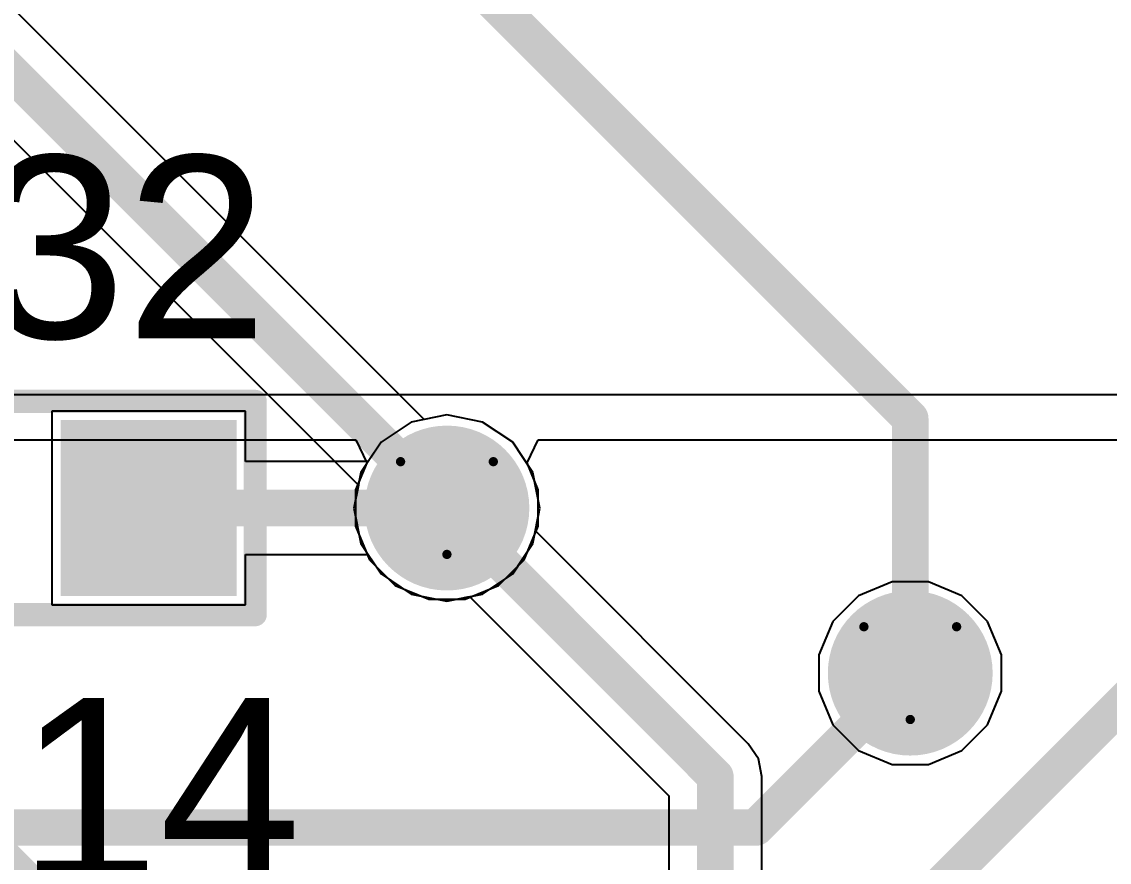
# Model space of a CAD drawing. Header units: inches. Extents: x -3 to 423, y -3 to 110.
# Drawn here: x 49.69 to 55.65, y 66.96 to 71.56 of the extents above; entities that cross this region are included whole.
import ezdxf

# ---------------------------------------------------------------- set-up
doc = ezdxf.new("R2010")
doc.units = ezdxf.units.IN
for name, color, linetype in [('Bottom Layer', 5, 'Continuous'), ('Bottom Solder', 6, 'Continuous'), ('Drill Drawing', 1, 'Continuous'), ('Mid Layer', 16, 'Continuous'), ('Mid Layer 2', 76, 'Continuous'), ('Top Layer', 1, 'Continuous'), ('Top Overlay', 2, 'Continuous'), ('Top Paste', 8, 'Continuous'), ('Top Solder', 216, 'Continuous'), ('Via Holes', 16, 'Continuous')]:
    doc.layers.add(name, color=color, linetype=linetype)
doc.styles.add('Arial', font='', dxfattribs={"height": 0.2})
doc.styles.get('Arial').set_extended_font_data('Arial')

# ---------------------------------------------------------------- blocks, each defined once
blk = doc.blocks.new('0603C_TBD_55')
at = {"layer": 'Top Layer'}
for points in [[(-0.381, 0.381), (0.381, 0.381), (0.381, -0.381), (-0.381, -0.381)], [(1.016, 0.381), (1.778, 0.381), (1.778, -0.381), (1.016, -0.381)]]:
    blk.add_hatch(color=1, dxfattribs=at).paths.add_polyline_path(points)
at = {"layer": 'Top Paste'}
for points in [[(-0.381, 0.381), (0.381, 0.381), (0.381, -0.381), (-0.381, -0.381)], [(1.016, 0.381), (1.778, 0.381), (1.778, -0.381), (1.016, -0.381)]]:
    blk.add_hatch(color=8, dxfattribs=at).paths.add_polyline_path(points)
at = {"layer": 'Top Solder'}
for points in [[(-0.4826, 0.4826), (0.4826, 0.4826), (0.4826, -0.4826), (-0.4826, -0.4826)], [(0.9144, 0.4826), (1.8796, 0.4826), (1.8796, -0.4826), (0.9144, -0.4826)]]:
    blk.add_hatch(color=216, dxfattribs=at).paths.add_polyline_path(points)
at = {"layer": 'Top Overlay'}
for points in [[(-0.5842, 0.5842, 0.127, 0.127, 0), (-0.5842, -0.5842, 0.127, 0.127, 0)], [(1.9812, 0.5842, 0.127, 0.127, 0), (-0.5842, 0.5842, 0.127, 0.127, 0)], [(1.9812, 0.5842, 0.127, 0.127, 0), (1.9812, -0.5842, 0.127, 0.127, 0)], [(1.9812, -0.5842, 0.127, 0.127, 0), (-0.5842, -0.5842, 0.127, 0.127, 0)]]:
    blk.add_lwpolyline(points, format="xyseb", dxfattribs=at)
for points in [[(-0.61595, 0.5842, 0.0635, 0.0635, 1), (-0.55245, 0.5842, 0.0635, 0.0635, 1)], [(-0.61595, 0.5842, 0.0635, 0.0635, 1), (-0.55245, 0.5842, 0.0635, 0.0635, 1)], [(1.94945, 0.5842, 0.0635, 0.0635, 1), (2.01295, 0.5842, 0.0635, 0.0635, 1)], [(1.94945, 0.5842, 0.0635, 0.0635, 1), (2.01295, 0.5842, 0.0635, 0.0635, 1)], [(-0.61595, -0.5842, 0.0635, 0.0635, 1), (-0.55245, -0.5842, 0.0635, 0.0635, 1)], [(-0.61595, -0.5842, 0.0635, 0.0635, 1), (-0.55245, -0.5842, 0.0635, 0.0635, 1)], [(1.94945, -0.5842, 0.0635, 0.0635, 1), (2.01295, -0.5842, 0.0635, 0.0635, 1)], [(1.94945, -0.5842, 0.0635, 0.0635, 1), (2.01295, -0.5842, 0.0635, 0.0635, 1)]]:
    blk.add_lwpolyline(points, format="xyseb", close=True, dxfattribs=at)

msp = doc.modelspace()

# ---------------------------------------------------------------- hatches: boundary and pattern name
at = {"layer": 'Bottom Layer'}
h = msp.add_hatch(color=5, dxfattribs=at)
edge = h.paths.add_edge_path()
edge.add_arc((52.0215, 68.9), 0.35, 0, 360)
h = msp.add_hatch(color=5, dxfattribs=at)
edge = h.paths.add_edge_path()
edge.add_arc((54.5601, 67.9958), 0.35, 0, 360)
at = {"layer": 'Bottom Solder'}
h = msp.add_hatch(color=6, dxfattribs=at)
edge = h.paths.add_edge_path()
edge.add_arc((52.0215, 68.9), 0.4516, 0, 360)
h = msp.add_hatch(color=6, dxfattribs=at)
edge = h.paths.add_edge_path()
edge.add_arc((54.5601, 67.9958), 0.4516, 0, 360)
at = {"layer": 'Mid Layer'}
h = msp.add_hatch(color=16, dxfattribs=at)
edge = h.paths.add_edge_path()
edge.add_arc((52.0215, 68.9), 0.35, 0, 360)
h = msp.add_hatch(color=16, dxfattribs=at)
edge = h.paths.add_edge_path()
edge.add_arc((54.5601, 67.9958), 0.35, 0, 360)
at = {"layer": 'Mid Layer 2'}
h = msp.add_hatch(color=76, dxfattribs=at)
edge = h.paths.add_edge_path()
edge.add_arc((52.0215, 68.9), 0.35, 0, 360)
h = msp.add_hatch(color=76, dxfattribs=at)
edge = h.paths.add_edge_path()
edge.add_arc((54.5601, 67.9958), 0.35, 0, 360)
at = {"layer": 'Top Layer'}
h = msp.add_hatch(color=1, dxfattribs=at)
edge = h.paths.add_edge_path()
edge.add_arc((52.0215, 68.9), 0.35, 0, 360)
h = msp.add_hatch(color=1, dxfattribs=at)
edge = h.paths.add_edge_path()
edge.add_arc((54.5601, 67.9958), 0.35, 0, 360)
at = {"layer": 'Top Solder'}
h = msp.add_hatch(color=216, dxfattribs=at)
edge = h.paths.add_edge_path()
edge.add_arc((52.0215, 68.9), 0.4516, 0, 360)
h = msp.add_hatch(color=216, dxfattribs=at)
edge = h.paths.add_edge_path()
edge.add_arc((54.5601, 67.9958), 0.4516, 0, 360)
at = {"layer": 'Via Holes'}
h = msp.add_hatch(color=7, dxfattribs=at)
edge = h.paths.add_edge_path()
edge.add_arc((52.0215, 68.9), 0.25, 0, 360)
h = msp.add_hatch(color=7, dxfattribs=at)
edge = h.paths.add_edge_path()
edge.add_arc((54.5601, 67.9958), 0.25, 0, 360)

# ---------------------------------------------------------------- linework, layer by layer
at = {"layer": 'Bottom Layer'}
for p, q in [((51.8969, 69.385), (46.9077, 74.3742)), ((46.6219, 73.9391), (51.5365, 69.0245)), ((52.0215, 69.4098), (51.8969, 69.385)), ((52.2166, 69.371), (52.0215, 69.4098)), ((52.382, 69.2605), (52.2166, 69.371)), ((52.4925, 69.0951), (52.382, 69.2605)), ((52.5313, 68.9), (52.4925, 69.0951)), ((51.5365, 69.0245), (51.5117, 68.9)), ((51.5117, 68.9), (51.5505, 68.7049)), ((52.5065, 68.7755), (52.5313, 68.9)), ((53.6726, 67.6093), (52.5065, 68.7755)), ((51.5505, 68.7049), (51.661, 68.5395)), ((51.661, 68.5395), (51.8264, 68.429)), ((51.8264, 68.429), (52.0215, 68.3902)), ((52.0215, 68.3902), (52.146, 68.415)), ((52.146, 68.415), (53.2375, 67.3235)), ((53.7279, 67.5266), (53.6726, 67.6093)), ((53.7473, 67.4291), (53.7279, 67.5266)), ((53.7473, 64.6404), (53.7473, 67.4291)), ((53.2375, 67.3235), (53.2375, 64.746))]:
    msp.add_line(p, q, dxfattribs=at)
for points in [[(46.7275, 74.194, 0.2, 0.2, 0), (52.0215, 68.9, 0.2, 0.2, 0)], [(52.0215, 68.9, 0.2, 0.2, 0), (53.4924, 67.4291, 0.2, 0.2, 0)], [(53.4924, 64.6404, 0.2, 0.2, 0), (53.4924, 67.4291, 0.2, 0.2, 0)]]:
    msp.add_lwpolyline(points, format="xyseb", dxfattribs=at)
for points in [[(51.9715, 68.9, 0.1, 0.1, 1), (52.0715, 68.9, 0.1, 0.1, 1)], [(51.9715, 68.9, 0.1, 0.1, 1), (52.0715, 68.9, 0.1, 0.1, 1)], [(53.4424, 67.4291, 0.1, 0.1, 1), (53.5424, 67.4291, 0.1, 0.1, 1)], [(53.4424, 67.4291, 0.1, 0.1, 1), (53.5424, 67.4291, 0.1, 0.1, 1)]]:
    msp.add_lwpolyline(points, format="xyseb", close=True, dxfattribs=at)
at = {"layer": 'Drill Drawing'}
for points in [[(51.7675, 69.154, 0.0508, 0.0508, 0), (52.2755, 69.154, 0.0508, 0.0508, 0)], [(51.7675, 69.154, 0.0508, 0.0508, 0), (52.0215, 68.646, 0.0508, 0.0508, 0)], [(52.0215, 68.646, 0.0508, 0.0508, 0), (52.2755, 69.154, 0.0508, 0.0508, 0)], [(54.3061, 68.2498, 0.0508, 0.0508, 0), (54.8141, 68.2498, 0.0508, 0.0508, 0)], [(54.3061, 68.2498, 0.0508, 0.0508, 0), (54.5601, 67.7418, 0.0508, 0.0508, 0)], [(54.5601, 67.7418, 0.0508, 0.0508, 0), (54.8141, 68.2498, 0.0508, 0.0508, 0)]]:
    msp.add_lwpolyline(points, format="xyseb", dxfattribs=at)
for points in [[(51.7548, 69.154, 0.0254, 0.0254, 1), (51.7802, 69.154, 0.0254, 0.0254, 1)], [(51.7548, 69.154, 0.0254, 0.0254, 1), (51.7802, 69.154, 0.0254, 0.0254, 1)], [(52.2628, 69.154, 0.0254, 0.0254, 1), (52.2882, 69.154, 0.0254, 0.0254, 1)], [(52.2628, 69.154, 0.0254, 0.0254, 1), (52.2882, 69.154, 0.0254, 0.0254, 1)], [(52.0088, 68.646, 0.0254, 0.0254, 1), (52.0342, 68.646, 0.0254, 0.0254, 1)], [(52.0088, 68.646, 0.0254, 0.0254, 1), (52.0342, 68.646, 0.0254, 0.0254, 1)], [(54.2934, 68.2498, 0.0254, 0.0254, 1), (54.3188, 68.2498, 0.0254, 0.0254, 1)], [(54.2934, 68.2498, 0.0254, 0.0254, 1), (54.3188, 68.2498, 0.0254, 0.0254, 1)], [(54.8014, 68.2498, 0.0254, 0.0254, 1), (54.8268, 68.2498, 0.0254, 0.0254, 1)], [(54.8014, 68.2498, 0.0254, 0.0254, 1), (54.8268, 68.2498, 0.0254, 0.0254, 1)], [(54.5474, 67.7418, 0.0254, 0.0254, 1), (54.5728, 67.7418, 0.0254, 0.0254, 1)], [(54.5474, 67.7418, 0.0254, 0.0254, 1), (54.5728, 67.7418, 0.0254, 0.0254, 1)]]:
    msp.add_lwpolyline(points, format="xyseb", close=True, dxfattribs=at)
at = {"layer": 'Mid Layer'}
for p, q in [((51.8264, 69.371), (51.661, 69.2605)), ((52.0215, 69.4098), (51.8264, 69.371)), ((52.2166, 69.371), (52.0215, 69.4098)), ((52.382, 69.2605), (52.2166, 69.371)), ((51.661, 69.2605), (51.5505, 69.0951)), ((52.4925, 69.0951), (52.382, 69.2605)), ((51.5505, 69.0951), (51.5117, 68.9)), ((52.5313, 68.9), (52.4925, 69.0951)), ((51.5117, 68.9), (51.5505, 68.7049)), ((52.4925, 68.7049), (52.5313, 68.9)), ((51.5505, 68.7049), (51.661, 68.5395)), ((52.382, 68.5395), (52.4925, 68.7049)), ((51.661, 68.5395), (51.8264, 68.429)), ((52.2166, 68.429), (52.382, 68.5395)), ((51.8264, 68.429), (52.0215, 68.3902)), ((52.0215, 68.3902), (52.2166, 68.429))]:
    msp.add_line(p, q, dxfattribs=at)
at = {"layer": 'Mid Layer 2'}
for p, q in [((58.195, 69.5198), (32.4104, 69.5198)), ((37.4095, 69.2739), (51.5224, 69.2739)), ((51.5224, 69.2739), (51.5826, 69.1469)), ((52.4604, 69.1469), (52.5206, 69.2739)), ((52.5206, 69.2739), (57.8358, 69.2739)), ((51.5826, 69.1469), (51.5215, 68.9995)), ((52.5215, 68.9995), (52.4604, 69.1469)), ((51.5215, 68.9995), (51.5215, 68.8005)), ((52.5215, 68.8005), (52.5215, 68.9995)), ((51.5215, 68.8005), (51.5976, 68.6168)), ((52.4454, 68.6168), (52.5215, 68.8005)), ((51.5976, 68.6168), (51.7383, 68.4761)), ((52.3047, 68.4761), (52.4454, 68.6168)), ((51.7383, 68.4761), (51.922, 68.4)), ((52.121, 68.4), (52.3047, 68.4761)), ((54.4606, 68.4958), (54.2769, 68.4197)), ((54.6596, 68.4958), (54.4606, 68.4958)), ((54.8433, 68.4197), (54.6596, 68.4958)), ((54.2769, 68.4197), (54.1362, 68.279)), ((54.984, 68.279), (54.8433, 68.4197)), ((51.922, 68.4), (52.121, 68.4)), ((54.1362, 68.279), (54.0601, 68.0953)), ((55.0601, 68.0953), (54.984, 68.279)), ((54.0601, 68.0953), (54.0601, 67.8963)), ((55.0601, 67.8963), (55.0601, 68.0953)), ((54.0601, 67.8963), (54.1362, 67.7126)), ((54.984, 67.7126), (55.0601, 67.8963)), ((54.1362, 67.7126), (54.2769, 67.5719)), ((54.8433, 67.5719), (54.984, 67.7126)), ((54.2769, 67.5719), (54.4606, 67.4958)), ((54.6596, 67.4958), (54.8433, 67.5719)), ((54.4606, 67.4958), (54.6596, 67.4958))]:
    msp.add_line(p, q, dxfattribs=at)
at = {"layer": 'Top Layer'}
for p, q in [((50.918, 69.431), (49.856, 69.431)), ((49.856, 69.431), (49.856, 68.369)), ((50.918, 69.1549), (50.918, 69.431)), ((51.8264, 69.371), (51.661, 69.2605)), ((52.0215, 69.4098), (51.8264, 69.371)), ((52.2166, 69.371), (52.0215, 69.4098)), ((52.382, 69.2605), (52.2166, 69.371)), ((51.661, 69.2605), (51.5905, 69.1549)), ((52.4925, 69.0951), (52.382, 69.2605)), ((51.5905, 69.1549), (50.918, 69.1549)), ((52.5313, 68.9), (52.4925, 69.0951)), ((52.4925, 68.7049), (52.5313, 68.9)), ((52.382, 68.5395), (52.4925, 68.7049)), ((50.918, 68.369), (50.918, 68.6451)), ((50.918, 68.6451), (51.5905, 68.6451)), ((51.5905, 68.6451), (51.661, 68.5395)), ((51.661, 68.5395), (51.8264, 68.429)), ((52.2166, 68.429), (52.382, 68.5395)), ((51.8264, 68.429), (52.0215, 68.3902)), ((52.0215, 68.3902), (52.2166, 68.429)), ((49.856, 68.369), (50.918, 68.369))]:
    msp.add_line(p, q, dxfattribs=at)
for points in [[(50.71, 73.24, 0.2, 0.2, 0), (54.5601, 69.3899, 0.2, 0.2, 0)], [(54.5601, 67.9958, 0.2, 0.2, 0), (54.5601, 69.3899, 0.2, 0.2, 0)], [(50.387, 68.9, 0.2, 0.2, 0), (52.0215, 68.9, 0.2, 0.2, 0)], [(50.33, 62.44, 0.2, 0.2, 0), (55.97, 68.08, 0.2, 0.2, 0)], [(53.7142, 67.1499, 0.2, 0.2, 0), (54.5601, 67.9958, 0.2, 0.2, 0)], [(49.428, 67.1499, 0.2, 0.2, 0), (53.7142, 67.1499, 0.2, 0.2, 0)], [(49.428, 67.1499, 0.2, 0.2, 0), (50.5385, 66.0393, 0.2, 0.2, 0)]]:
    msp.add_lwpolyline(points, format="xyseb", dxfattribs=at)
for points in [[(54.5101, 69.3899, 0.1, 0.1, 1), (54.6101, 69.3899, 0.1, 0.1, 1)], [(54.5101, 69.3899, 0.1, 0.1, 1), (54.6101, 69.3899, 0.1, 0.1, 1)], [(50.337, 68.9, 0.1, 0.1, 1), (50.437, 68.9, 0.1, 0.1, 1)], [(51.9715, 68.9, 0.1, 0.1, 1), (52.0715, 68.9, 0.1, 0.1, 1)], [(54.5101, 67.9958, 0.1, 0.1, 1), (54.6101, 67.9958, 0.1, 0.1, 1)], [(54.5101, 67.9958, 0.1, 0.1, 1), (54.6101, 67.9958, 0.1, 0.1, 1)], [(53.6642, 67.1499, 0.1, 0.1, 1), (53.7642, 67.1499, 0.1, 0.1, 1)], [(53.6642, 67.1499, 0.1, 0.1, 1), (53.7642, 67.1499, 0.1, 0.1, 1)]]:
    msp.add_lwpolyline(points, format="xyseb", close=True, dxfattribs=at)

# ---------------------------------------------------------------- block references
at = {"rotation": 180}
msp.add_blockref('0603C_TBD_55', (50.387, 68.9), dxfattribs=at)

# ---------------------------------------------------------------- texts
at = {"layer": 'Top Overlay', "style": 'Arial'}
for s, p in [('R32', (48.477, 69.83)), ('C14', (48.66, 66.86))]:
    msp.add_text(s, height=1, dxfattribs=at).set_placement(p)

doc.saveas('drawing.dxf')
